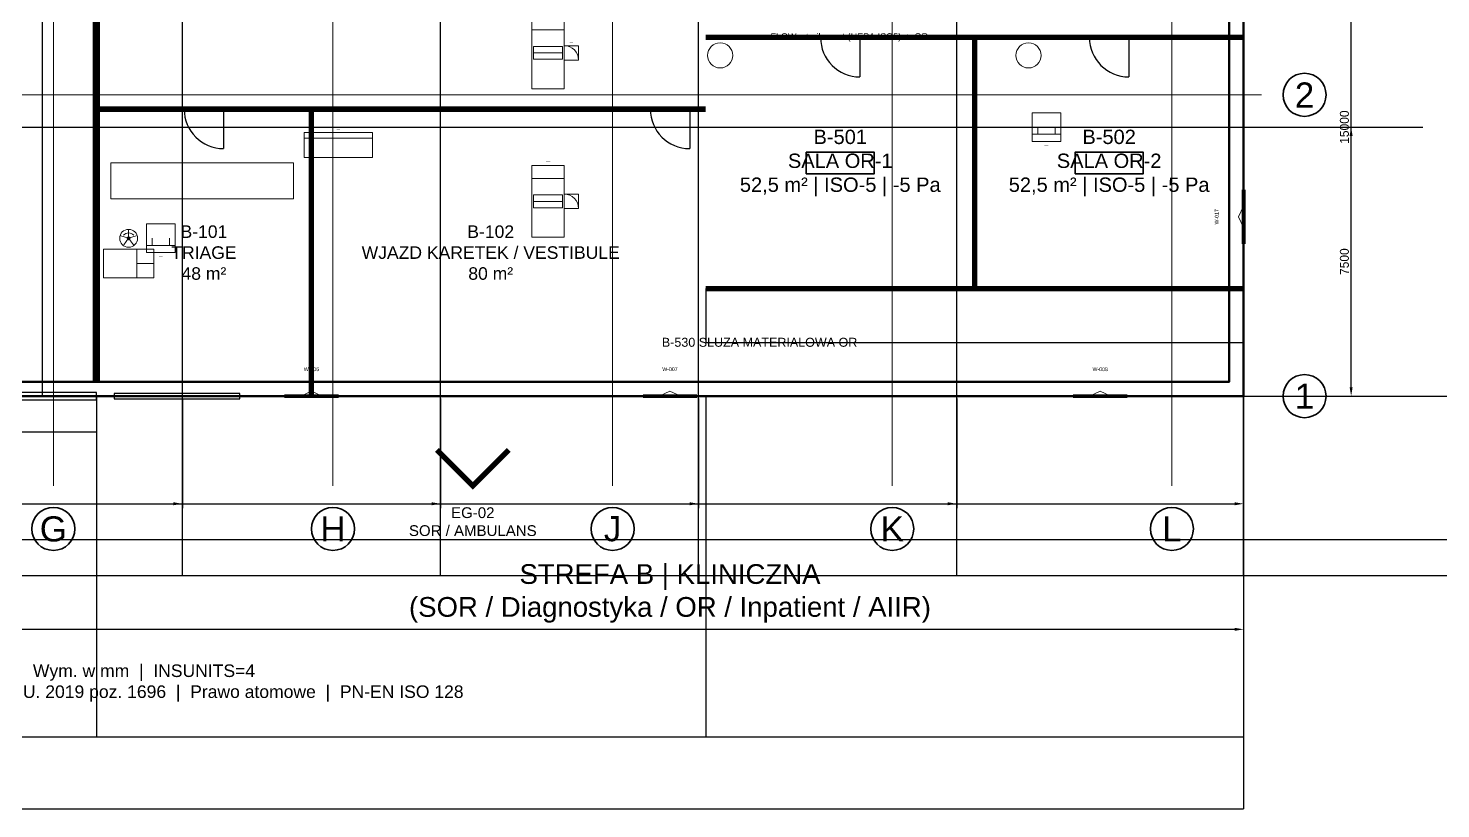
# Model space of a CAD drawing. Header units: millimetres. Extents: x -11504 to 113900, y -43664 to 79100.
# Drawn here: x 46100 to 85500, y -11501 to 10255 of the extents above; entities that cross this region are included whole.
import ezdxf
from ezdxf.enums import TextEntityAlignment as Align

# ---------------------------------------------------------------- set-up
doc = ezdxf.new("R2010")
doc.units = ezdxf.units.MM
for name, color, linetype in [('A-ANNO-BORD', 7, 'Continuous'), ('A-FURN-BED', 7, 'Continuous'), ('A-FURN-CBT', 7, 'Continuous'), ('A-FURN-CHR', 7, 'Continuous'), ('A-FURN-DSK', 7, 'Continuous'), ('A-FURN-TBL', 7, 'Continuous'), ('A-GRID', 7, 'Continuous')]:
    doc.layers.add(name, color=color, linetype=linetype)
doc.layers.add('A-ANNO-DIMS', color=7, linetype='Continuous', lineweight=18, true_color=0xffffff)
for name, color, linetype, lineweight in [('A-ANNO-NOTE', 7, 'Continuous', 25), ('A-ANNO-SYMB-EGRS', 7, 'Continuous', 25), ('A-ANNO-TEXT', 7, 'Continuous', 25), ('A-ANNO-TTLB', 7, 'Continuous', 35), ('A-AREA-IDEN', 7, 'Continuous', 25), ('A-DOOR', 30, 'Continuous', 25), ('A-EQPM-MED', 190, 'Continuous', 35), ('A-FLOR-CASE', 32, 'Continuous', 18), ('A-FLOR-PLMB', 140, 'Continuous', 18), ('A-GLAZ', 4, 'Continuous', 25), ('A-WALL-EXT', 5, 'Continuous', 50), ('A-WALL-FIRE', 11, 'Continuous', 50), ('A-WALL-INT', 2, 'Continuous', 35), ('S-GRID', 8, 'Continuous', 18), ('S-GRID-IDEN', 7, 'Continuous', 35)]:
    doc.layers.add(name, color=color, linetype=linetype, lineweight=lineweight)
doc.styles.add('HTXT-2.5', font='arial.ttf', dxfattribs={"height": 2.5})
doc.styles.add('HTXT-3.5', font='arial.ttf', dxfattribs={"height": 3.5})
doc.styles.add('HTXT-5', font='arial.ttf', dxfattribs={"height": 5})
doc.styles.add('HTXT-7', font='arial.ttf', dxfattribs={"height": 7})
doc.dimstyles.new('ARCH-ISO', dxfattribs={"dimscale": 100, "dimtxt": 2.5, "dimasz": 2.5, "dimexe": 1.25, "dimexo": 0.625, "dimtad": 1, "dimdec": 0, "dimrnd": 1, "dimdsep": 46, "dimtxsty": 'Standard', "dimcen": 0.09, "dimadec": 0, "dimazin": 0, "dimtfac": 1, "dimtdec": 4, "dimtofl": 0, "dimtmove": 0, "dimatfit": 3, "dimfxl": 1, "dimtolj": 1, "dimtzin": 0, "dimarcsym": 0})
doc.dimstyles.new('ISO-25', dxfattribs={"dimtxt": 2.5, "dimasz": 2.5, "dimexe": 1.25, "dimexo": 0.625, "dimtad": 1, "dimtxsty": 'Standard', "dimcen": 2.5, "dimadec": 0, "dimazin": 0, "dimtfac": 1, "dimtmove": 0, "dimatfit": 3, "dimfxl": 1, "dimarcsym": 0})

# ---------------------------------------------------------------- blocks, each defined once
blk = doc.blocks.new('*D4')
at = {"layer": 'A-ANNO-DIMS', "color": 0, "lineweight": -2, "transparency": 16777216}
for p, q in [((45000, -1), (45000, -9501)), ((48000, -1), (48000, -9501)), ((45002, -9500), (47998, -9500))]:
    blk.add_line(p, q, dxfattribs=at)
at = {"layer": 'A-ANNO-DIMS', "color": 0, "transparency": 16777216}
for points in [[(45002, -9500), (45002, -9500), (45000, -9500)], [(47998, -9500), (47998, -9500), (48000, -9500)]]:
    blk.add_solid(points, dxfattribs=at)
at = {"layer": 'Defpoints', "color": 0, "transparency": 16777216}
for p in [(45000, 0), (48000, 0), (48000, -9500)]:
    blk.add_point(p, dxfattribs=at)
at = {"layer": 'A-ANNO-DIMS', "color": 0, "transparency": 16777216, "insert": (46500, -9498), "char_height": 2.5, "attachment_point": 5}
blk.add_mtext('3000', dxfattribs=at)
blk = doc.blocks.new('*D5')
at = {"layer": 'A-ANNO-DIMS', "color": 0, "lineweight": -2, "transparency": 16777216}
for p, q in [((48000, -1), (48000, -9501)), ((65000, -1), (65000, -9501)), ((48002, -9500), (64998, -9500))]:
    blk.add_line(p, q, dxfattribs=at)
at = {"layer": 'A-ANNO-DIMS', "color": 0, "transparency": 16777216}
for points in [[(48002, -9500), (48002, -9500), (48000, -9500)], [(64998, -9500), (64998, -9500), (65000, -9500)]]:
    blk.add_solid(points, dxfattribs=at)
at = {"layer": 'Defpoints', "color": 0, "transparency": 16777216}
for p in [(48000, 0), (65000, 0), (65000, -9500)]:
    blk.add_point(p, dxfattribs=at)
at = {"layer": 'A-ANNO-DIMS', "color": 0, "transparency": 16777216, "insert": (56500, -9498), "char_height": 2.5, "attachment_point": 5}
blk.add_mtext('17000', dxfattribs=at)
blk = doc.blocks.new('*D6')
at = {"layer": 'A-ANNO-DIMS', "color": 0, "lineweight": -2, "transparency": 16777216}
for p, q in [((65000, -1), (65000, -9501)), ((80000, -1), (80000, -9501)), ((65002, -9500), (79998, -9500))]:
    blk.add_line(p, q, dxfattribs=at)
at = {"layer": 'A-ANNO-DIMS', "color": 0, "transparency": 16777216}
for points in [[(65002, -9500), (65002, -9500), (65000, -9500)], [(79998, -9500), (79998, -9500), (80000, -9500)]]:
    blk.add_solid(points, dxfattribs=at)
at = {"layer": 'Defpoints', "color": 0, "transparency": 16777216}
for p in [(65000, 0), (80000, 0), (80000, -9500)]:
    blk.add_point(p, dxfattribs=at)
at = {"layer": 'A-ANNO-DIMS', "color": 0, "transparency": 16777216, "insert": (72500, -9498), "char_height": 2.5, "attachment_point": 5}
blk.add_mtext('15000', dxfattribs=at)
blk = doc.blocks.new('*D7')
at = {"layer": 'A-ANNO-DIMS', "color": 0, "lineweight": -2, "transparency": 16777216}
for p, q in [((0, -1), (0, -11501)), ((80000, -1), (80000, -11501)), ((2, -11500), (79998, -11500))]:
    blk.add_line(p, q, dxfattribs=at)
at = {"layer": 'A-ANNO-DIMS', "color": 0, "transparency": 16777216}
for points in [[(2, -11500), (2, -11500), (0, -11500)], [(79998, -11500), (79998, -11500), (80000, -11500)]]:
    blk.add_solid(points, dxfattribs=at)
at = {"layer": 'Defpoints', "color": 0, "transparency": 16777216}
for p in [(0, 0), (80000, 0), (80000, -11500)]:
    blk.add_point(p, dxfattribs=at)
at = {"layer": 'A-ANNO-DIMS', "color": 0, "transparency": 16777216, "insert": (40000, -11498), "char_height": 2.5, "attachment_point": 5}
blk.add_mtext('80000', dxfattribs=at)
blk = doc.blocks.new('*D17')
at = {"layer": 'A-ANNO-DIMS', "color": 0, "lineweight": -2, "transparency": 16777216}
for p, q in [((80001, 20000), (88501, 20000)), ((88500, 3), (88500, 19998)), ((80001, 0), (88501, 0))]:
    blk.add_line(p, q, dxfattribs=at)
at = {"layer": 'A-ANNO-DIMS', "color": 0, "transparency": 16777216}
for points in [[(88500, 19998), (88500, 19998), (88500, 20000)], [(88500, 3), (88500, 3), (88500, 0)]]:
    blk.add_solid(points, dxfattribs=at)
at = {"layer": 'Defpoints', "color": 0, "transparency": 16777216}
for p in [(80000, 20000), (88500, 20000), (80000, 0)]:
    blk.add_point(p, dxfattribs=at)
at = {"layer": 'A-ANNO-DIMS', "color": 0, "transparency": 16777216, "insert": (88498, 10000), "char_height": 2.5, "attachment_point": 5, "rotation": 90}
blk.add_mtext('20000', dxfattribs=at)
blk = doc.blocks.new('*D20')
at = {"layer": 'A-ANNO-DIMS', "color": 0, "lineweight": -2, "transparency": 16777216}
for p, q in [((47999, 60000), (46499, 60000)), ((46500, 2), (46500, 59998)), ((47999, 0), (46499, 0))]:
    blk.add_line(p, q, dxfattribs=at)
at = {"layer": 'A-ANNO-DIMS', "color": 0, "transparency": 16777216}
for points in [[(46500, 59998), (46500, 59998), (46500, 60000)], [(46500, 2), (46500, 2), (46500, 0)]]:
    blk.add_solid(points, dxfattribs=at)
at = {"layer": 'Defpoints', "color": 0, "transparency": 16777216}
for p in [(46500, 60000), (48000, 60000), (48000, 0)]:
    blk.add_point(p, dxfattribs=at)
at = {"layer": 'A-ANNO-DIMS', "color": 0, "transparency": 16777216, "insert": (46498, 30000), "char_height": 2.5, "attachment_point": 5, "rotation": 90}
blk.add_mtext('FIRE WALL REI 60 = 60000', dxfattribs=at)
blk = doc.blocks.new('*D25')
at = {"layer": 'A-ANNO-DIMS', "color": 0, "lineweight": -2, "transparency": 16777216}
for p, q in [((65000, 2999), (65000, 1499)), ((80000, 2999), (80000, 1499)), ((65002, 1500), (79998, 1500))]:
    blk.add_line(p, q, dxfattribs=at)
at = {"layer": 'A-ANNO-DIMS', "color": 0, "transparency": 16777216}
for points in [[(65002, 1500), (65002, 1500), (65000, 1500)], [(79998, 1500), (79998, 1500), (80000, 1500)]]:
    blk.add_solid(points, dxfattribs=at)
at = {"layer": 'Defpoints', "color": 0, "transparency": 16777216}
for p in [(65000, 3000), (80000, 3000), (80000, 1500)]:
    blk.add_point(p, dxfattribs=at)
at = {"layer": 'A-ANNO-DIMS', "color": 0, "transparency": 16777216, "insert": (72500, 1502), "char_height": 2.5, "attachment_point": 5}
blk.add_mtext('SOR corridor', dxfattribs=at)
blk = doc.blocks.new('*D28')
at = {"layer": 'A-ANNO-DIMS', "color": 0, "lineweight": -2, "transparency": 16777216}
for p, q in [((47999, 61000), (44499, 61000)), ((44500, -998), (44500, 60998)), ((47999, -1000), (44499, -1000))]:
    blk.add_line(p, q, dxfattribs=at)
at = {"layer": 'A-ANNO-DIMS', "color": 0, "transparency": 16777216}
for points in [[(44500, 60998), (44500, 60998), (44500, 61000)], [(44500, -998), (44500, -998), (44500, -1000)]]:
    blk.add_solid(points, dxfattribs=at)
at = {"layer": 'Defpoints', "color": 0, "transparency": 16777216}
for p in [(44500, 61000), (48000, 61000), (48000, -1000)]:
    blk.add_point(p, dxfattribs=at)
at = {"layer": 'A-ANNO-DIMS', "color": 0, "transparency": 16777216, "insert": (44498, 30000), "char_height": 2.5, "attachment_point": 5, "rotation": 90}
blk.add_mtext('62000', dxfattribs=at)
blk = doc.blocks.new('*D43')
at = {"layer": 'A-ANNO-DIMS', "color": 0, "lineweight": -2, "transparency": 16777216}
for p, q in [((0, -62), (0, -3125)), ((50400, -62), (50400, -3125)), ((250, -3000), (50150, -3000))]:
    blk.add_line(p, q, dxfattribs=at)
at = {"layer": 'A-ANNO-DIMS', "color": 0, "transparency": 16777216}
for points in [[(250, -2958), (250, -3042), (0, -3000)], [(50150, -2958), (50150, -3042), (50400, -3000)]]:
    blk.add_solid(points, dxfattribs=at)
at = {"layer": 'Defpoints', "color": 0, "transparency": 16777216}
for p in [(0, 0), (50400, 0), (50400, -3000)]:
    blk.add_point(p, dxfattribs=at)
at = {"layer": 'A-ANNO-DIMS', "color": 0, "transparency": 16777216, "insert": (25200, -2812), "char_height": 250, "attachment_point": 5}
blk.add_mtext('\\A1;50400', dxfattribs=at)
blk = doc.blocks.new('*D44')
at = {"layer": 'A-ANNO-DIMS', "color": 0, "lineweight": -2, "transparency": 16777216}
for p, q in [((0, -62), (0, -3125)), ((57600, -62), (57600, -3125)), ((250, -3000), (57350, -3000))]:
    blk.add_line(p, q, dxfattribs=at)
at = {"layer": 'A-ANNO-DIMS', "color": 0, "transparency": 16777216}
for points in [[(250, -2958), (250, -3042), (0, -3000)], [(57350, -2958), (57350, -3042), (57600, -3000)]]:
    blk.add_solid(points, dxfattribs=at)
at = {"layer": 'Defpoints', "color": 0, "transparency": 16777216}
for p in [(0, 0), (57600, 0), (57600, -3000)]:
    blk.add_point(p, dxfattribs=at)
at = {"layer": 'A-ANNO-DIMS', "color": 0, "transparency": 16777216, "insert": (28800, -2812), "char_height": 250, "attachment_point": 5}
blk.add_mtext('\\A1;57600', dxfattribs=at)
blk = doc.blocks.new('*D45')
at = {"layer": 'A-ANNO-DIMS', "color": 0, "lineweight": -2, "transparency": 16777216}
for p, q in [((0, -62), (0, -3125)), ((64800, -62), (64800, -3125)), ((250, -3000), (64550, -3000))]:
    blk.add_line(p, q, dxfattribs=at)
at = {"layer": 'A-ANNO-DIMS', "color": 0, "transparency": 16777216}
for points in [[(250, -2958), (250, -3042), (0, -3000)], [(64550, -2958), (64550, -3042), (64800, -3000)]]:
    blk.add_solid(points, dxfattribs=at)
at = {"layer": 'Defpoints', "color": 0, "transparency": 16777216}
for p in [(0, 0), (64800, 0), (64800, -3000)]:
    blk.add_point(p, dxfattribs=at)
at = {"layer": 'A-ANNO-DIMS', "color": 0, "transparency": 16777216, "insert": (32400, -2812), "char_height": 250, "attachment_point": 5}
blk.add_mtext('\\A1;64800', dxfattribs=at)
blk = doc.blocks.new('*D46')
at = {"layer": 'A-ANNO-DIMS', "color": 0, "lineweight": -2, "transparency": 16777216}
for p, q in [((0, -62), (0, -3125)), ((72000, -62), (72000, -3125)), ((250, -3000), (71750, -3000))]:
    blk.add_line(p, q, dxfattribs=at)
at = {"layer": 'A-ANNO-DIMS', "color": 0, "transparency": 16777216}
for points in [[(250, -2958), (250, -3042), (0, -3000)], [(71750, -2958), (71750, -3042), (72000, -3000)]]:
    blk.add_solid(points, dxfattribs=at)
at = {"layer": 'Defpoints', "color": 0, "transparency": 16777216}
for p in [(0, 0), (72000, 0), (72000, -3000)]:
    blk.add_point(p, dxfattribs=at)
at = {"layer": 'A-ANNO-DIMS', "color": 0, "transparency": 16777216, "insert": (36000, -2812), "char_height": 250, "attachment_point": 5}
blk.add_mtext('\\A1;72000', dxfattribs=at)
blk = doc.blocks.new('*D47')
at = {"layer": 'A-ANNO-DIMS', "color": 0, "lineweight": -2, "transparency": 16777216}
for p, q in [((0, -62), (0, -3125)), ((80000, -62), (80000, -3125)), ((250, -3000), (79750, -3000))]:
    blk.add_line(p, q, dxfattribs=at)
at = {"layer": 'A-ANNO-DIMS', "color": 0, "transparency": 16777216}
for points in [[(250, -2958), (250, -3042), (0, -3000)], [(79750, -2958), (79750, -3042), (80000, -3000)]]:
    blk.add_solid(points, dxfattribs=at)
at = {"layer": 'Defpoints', "color": 0, "transparency": 16777216}
for p in [(0, 0), (80000, 0), (80000, -3000)]:
    blk.add_point(p, dxfattribs=at)
at = {"layer": 'A-ANNO-DIMS', "color": 0, "transparency": 16777216, "insert": (40000, -2812), "char_height": 250, "attachment_point": 5}
blk.add_mtext('\\A1;80000', dxfattribs=at)
blk = doc.blocks.new('*D67')
at = {"layer": 'A-ANNO-DIMS', "color": 0, "lineweight": -2, "transparency": 16777216}
for p, q in [((80063, 7500), (83125, 7500)), ((83000, 250), (83000, 7250)), ((80063, 0), (83125, 0))]:
    blk.add_line(p, q, dxfattribs=at)
at = {"layer": 'A-ANNO-DIMS', "color": 0, "transparency": 16777216}
for points in [[(82958, 7250), (83042, 7250), (83000, 7500)], [(82958, 250), (83042, 250), (83000, 0)]]:
    blk.add_solid(points, dxfattribs=at)
at = {"layer": 'Defpoints', "color": 0, "transparency": 16777216}
for p in [(80000, 7500), (83000, 7500), (80000, 0)]:
    blk.add_point(p, dxfattribs=at)
at = {"layer": 'A-ANNO-DIMS', "color": 0, "transparency": 16777216, "insert": (82813, 3750), "char_height": 250, "attachment_point": 5, "rotation": 90}
blk.add_mtext('\\A1;7500', dxfattribs=at)
blk = doc.blocks.new('*D68')
at = {"layer": 'A-ANNO-DIMS', "color": 0, "lineweight": -2, "transparency": 16777216}
for p, q in [((80063, 15000), (83125, 15000)), ((83000, 250), (83000, 14750)), ((80063, 0), (83125, 0))]:
    blk.add_line(p, q, dxfattribs=at)
at = {"layer": 'A-ANNO-DIMS', "color": 0, "transparency": 16777216}
for points in [[(82958, 14750), (83042, 14750), (83000, 15000)], [(82958, 250), (83042, 250), (83000, 0)]]:
    blk.add_solid(points, dxfattribs=at)
at = {"layer": 'Defpoints', "color": 0, "transparency": 16777216}
for p in [(80000, 15000), (83000, 15000), (80000, 0)]:
    blk.add_point(p, dxfattribs=at)
at = {"layer": 'A-ANNO-DIMS', "color": 0, "transparency": 16777216, "insert": (82813, 7500), "char_height": 250, "attachment_point": 5, "rotation": 90}
blk.add_mtext('\\A1;15000', dxfattribs=at)
blk = doc.blocks.new('*D69')
at = {"layer": 'A-ANNO-DIMS', "color": 0, "lineweight": -2, "transparency": 16777216}
for p, q in [((80063, 22500), (83125, 22500)), ((83000, 250), (83000, 22250)), ((80063, 0), (83125, 0))]:
    blk.add_line(p, q, dxfattribs=at)
at = {"layer": 'A-ANNO-DIMS', "color": 0, "transparency": 16777216}
for points in [[(82958, 22250), (83042, 22250), (83000, 22500)], [(82958, 250), (83042, 250), (83000, 0)]]:
    blk.add_solid(points, dxfattribs=at)
at = {"layer": 'Defpoints', "color": 0, "transparency": 16777216}
for p in [(80000, 22500), (83000, 22500), (80000, 0)]:
    blk.add_point(p, dxfattribs=at)
at = {"layer": 'A-ANNO-DIMS', "color": 0, "transparency": 16777216, "insert": (82813, 11250), "char_height": 250, "attachment_point": 5, "rotation": 90}
blk.add_mtext('\\A1;22500', dxfattribs=at)
blk = doc.blocks.new('*D70')
at = {"layer": 'A-ANNO-DIMS', "color": 0, "lineweight": -2, "transparency": 16777216}
for p, q in [((80063, 30000), (83125, 30000)), ((83000, 250), (83000, 29750)), ((80063, 0), (83125, 0))]:
    blk.add_line(p, q, dxfattribs=at)
at = {"layer": 'A-ANNO-DIMS', "color": 0, "transparency": 16777216}
for points in [[(82958, 29750), (83042, 29750), (83000, 30000)], [(82958, 250), (83042, 250), (83000, 0)]]:
    blk.add_solid(points, dxfattribs=at)
at = {"layer": 'Defpoints', "color": 0, "transparency": 16777216}
for p in [(80000, 30000), (83000, 30000), (80000, 0)]:
    blk.add_point(p, dxfattribs=at)
at = {"layer": 'A-ANNO-DIMS', "color": 0, "transparency": 16777216, "insert": (82813, 15000), "char_height": 250, "attachment_point": 5, "rotation": 90}
blk.add_mtext('\\A1;30000', dxfattribs=at)
blk = doc.blocks.new('*D71')
at = {"layer": 'A-ANNO-DIMS', "color": 0, "lineweight": -2, "transparency": 16777216}
for p, q in [((80063, 37500), (83125, 37500)), ((83000, 250), (83000, 37250)), ((80063, 0), (83125, 0))]:
    blk.add_line(p, q, dxfattribs=at)
at = {"layer": 'A-ANNO-DIMS', "color": 0, "transparency": 16777216}
for points in [[(82958, 37250), (83042, 37250), (83000, 37500)], [(82958, 250), (83042, 250), (83000, 0)]]:
    blk.add_solid(points, dxfattribs=at)
at = {"layer": 'Defpoints', "color": 0, "transparency": 16777216}
for p in [(80000, 37500), (83000, 37500), (80000, 0)]:
    blk.add_point(p, dxfattribs=at)
at = {"layer": 'A-ANNO-DIMS', "color": 0, "transparency": 16777216, "insert": (82813, 18750), "char_height": 250, "attachment_point": 5, "rotation": 90}
blk.add_mtext('\\A1;37500', dxfattribs=at)
blk = doc.blocks.new('*D72')
at = {"layer": 'A-ANNO-DIMS', "color": 0, "lineweight": -2, "transparency": 16777216}
for p, q in [((80063, 45000), (83125, 45000)), ((83000, 250), (83000, 44750)), ((80063, 0), (83125, 0))]:
    blk.add_line(p, q, dxfattribs=at)
at = {"layer": 'A-ANNO-DIMS', "color": 0, "transparency": 16777216}
for points in [[(82958, 44750), (83042, 44750), (83000, 45000)], [(82958, 250), (83042, 250), (83000, 0)]]:
    blk.add_solid(points, dxfattribs=at)
at = {"layer": 'Defpoints', "color": 0, "transparency": 16777216}
for p in [(80000, 45000), (83000, 45000), (80000, 0)]:
    blk.add_point(p, dxfattribs=at)
at = {"layer": 'A-ANNO-DIMS', "color": 0, "transparency": 16777216, "insert": (82813, 22500), "char_height": 250, "attachment_point": 5, "rotation": 90}
blk.add_mtext('\\A1;45000', dxfattribs=at)
blk = doc.blocks.new('*D73')
at = {"layer": 'A-ANNO-DIMS', "color": 0, "lineweight": -2, "transparency": 16777216}
for p, q in [((80063, 52500), (83125, 52500)), ((83000, 250), (83000, 52250)), ((80063, 0), (83125, 0))]:
    blk.add_line(p, q, dxfattribs=at)
at = {"layer": 'A-ANNO-DIMS', "color": 0, "transparency": 16777216}
for points in [[(82958, 52250), (83042, 52250), (83000, 52500)], [(82958, 250), (83042, 250), (83000, 0)]]:
    blk.add_solid(points, dxfattribs=at)
at = {"layer": 'Defpoints', "color": 0, "transparency": 16777216}
for p in [(80000, 52500), (83000, 52500), (80000, 0)]:
    blk.add_point(p, dxfattribs=at)
at = {"layer": 'A-ANNO-DIMS', "color": 0, "transparency": 16777216, "insert": (82813, 26250), "char_height": 250, "attachment_point": 5, "rotation": 90}
blk.add_mtext('\\A1;52500', dxfattribs=at)
blk = doc.blocks.new('*D74')
at = {"layer": 'A-ANNO-DIMS', "color": 0, "lineweight": -2, "transparency": 16777216}
for p, q in [((80063, 60000), (83125, 60000)), ((83000, 250), (83000, 59750)), ((80063, 0), (83125, 0))]:
    blk.add_line(p, q, dxfattribs=at)
at = {"layer": 'A-ANNO-DIMS', "color": 0, "transparency": 16777216}
for points in [[(82958, 59750), (83042, 59750), (83000, 60000)], [(82958, 250), (83042, 250), (83000, 0)]]:
    blk.add_solid(points, dxfattribs=at)
at = {"layer": 'Defpoints', "color": 0, "transparency": 16777216}
for p in [(80000, 60000), (83000, 60000), (80000, 0)]:
    blk.add_point(p, dxfattribs=at)
at = {"layer": 'A-ANNO-DIMS', "color": 0, "transparency": 16777216, "insert": (82813, 30000), "char_height": 250, "attachment_point": 5, "rotation": 90}
blk.add_mtext('\\A1;60000', dxfattribs=at)
blk = doc.blocks.new('*D75')
at = {"layer": 'A-ANNO-DIMS', "color": 0, "lineweight": -2, "transparency": 16777216}
for p, q in [((0, -62), (0, -6625)), ((80000, -62), (80000, -6625)), ((250, -6500), (79750, -6500))]:
    blk.add_line(p, q, dxfattribs=at)
at = {"layer": 'A-ANNO-DIMS', "color": 0, "transparency": 16777216}
for points in [[(250, -6458), (250, -6542), (0, -6500)], [(79750, -6458), (79750, -6542), (80000, -6500)]]:
    blk.add_solid(points, dxfattribs=at)
at = {"layer": 'Defpoints', "color": 0, "transparency": 16777216}
for p in [(0, 0), (80000, 0), (80000, -6500)]:
    blk.add_point(p, dxfattribs=at)
at = {"layer": 'A-ANNO-DIMS', "color": 0, "transparency": 16777216, "insert": (40000, -6312), "char_height": 250, "attachment_point": 5}
blk.add_mtext('\\A1;80000', dxfattribs=at)
blk = doc.blocks.new('WIN-CASE-1500-1500')
at = {"layer": 'A-ANNO-DIMS'}
for p, q in [((-750, 40), (750, 40)), ((-750, -20), (-750, 20)), ((-750, 0), (750, 0)), ((-300, 0), (0, 140)), ((300, 0), (0, 140)), ((750, -20), (750, 20)), ((-750, -40), (750, -40))]:
    blk.add_line(p, q, dxfattribs=at)
blk.add_attdef('NUMBER', text='', height=105, dxfattribs=at).set_placement((0, 750), align=Align.MIDDLE_CENTER)
at = {"layer": 'A-ANNO-DIMS', "flags": 1}
for tag in ['ACOUSTIC_DB', 'ROOM_FROM', 'FIRE_CLASS', 'HEIGHT_MM', 'SWING_DIR', 'WIDTH_MM', 'ROOM_TO', 'LEAF_DIR', 'SILL_MM', 'TYPE', 'LEAD', 'REI', 'RC']:
    blk.add_attdef(tag, text='', height=105, dxfattribs=at).set_placement((0, 0), align=Align.MIDDLE_CENTER)
blk = doc.blocks.new('FURN-DESK-OFF-1400-800')
at = {"layer": 'A-ANNO-DIMS'}
for p, q in [((233, -400), (233, 400)), ((233, 0), (700, 0))]:
    blk.add_line(p, q, dxfattribs=at)
blk.add_lwpolyline([(-700, -400), (700, -400), (700, 400), (-700, 400)], close=True, dxfattribs=at)
blk.add_attdef('INV_ID', text='', height=76.8, dxfattribs=at).set_placement((0, 515), align=Align.MIDDLE_CENTER)
at = {"layer": 'A-ANNO-DIMS', "flags": 1}
for tag in ['ROOM', 'NOTE', 'TYPE']:
    blk.add_attdef(tag, text='', height=76.8, dxfattribs=at).set_placement((0, 0), align=Align.MIDDLE_CENTER)
blk = doc.blocks.new('FURN-CHAIR-OFF')
at = {"layer": 'A-ANNO-DIMS'}
for q in [(-214, 70), (-132, -182), (0, 225), (214, 70), (132, -182)]:
    blk.add_line((0, 0), q, dxfattribs=at)
for radius in [250, 40]:
    blk.add_circle((0, 0), radius, dxfattribs=at)
blk.add_arc((0, -50), 200, 45, 135, dxfattribs=at)
blk.add_attdef('INV_ID', text='', height=64, dxfattribs=at).set_placement((0, 371), align=Align.MIDDLE_CENTER)
at = {"layer": 'A-ANNO-DIMS', "flags": 1}
for tag in ['ROOM', 'NOTE', 'TYPE']:
    blk.add_attdef(tag, text='', height=64, dxfattribs=at).set_placement((0, 0), align=Align.MIDDLE_CENTER)
blk = doc.blocks.new('FURN-CHAIR-ARM')
at = {"layer": 'A-ANNO-DIMS'}
for p, q in [((-400, 200), (400, 200)), ((-240, 200), (-240, 0)), ((240, 200), (240, 0))]:
    blk.add_line(p, q, dxfattribs=at)
blk.add_lwpolyline([(-400, -400), (400, -400), (400, 400), (-400, 400)], close=True, dxfattribs=at)
blk.add_attdef('INV_ID', text='', height=76.8, dxfattribs=at).set_placement((0, 515.2), align=Align.MIDDLE_CENTER)
at = {"layer": 'A-ANNO-DIMS', "flags": 1}
for tag in ['ROOM', 'NOTE', 'TYPE']:
    blk.add_attdef(tag, text='', height=76.8, dxfattribs=at).set_placement((0, 0), align=Align.MIDDLE_CENTER)
blk = doc.blocks.new('FURN-TBL-EXAM-1900-700')
at = {"layer": 'A-ANNO-DIMS'}
for p, q in [((-950, 196), (950, 196)), ((-800, 350), (800, 350))]:
    blk.add_line(p, q, dxfattribs=at)
blk.add_lwpolyline([(-950, -350), (950, -350), (950, 350), (-950, 350)], close=True, dxfattribs=at)
blk.add_attdef('INV_ID', text='', height=67.2, dxfattribs=at).set_placement((0, 450.8), align=Align.MIDDLE_CENTER)
at = {"layer": 'A-ANNO-DIMS', "flags": 1}
for tag in ['ROOM', 'NOTE', 'TYPE']:
    blk.add_attdef(tag, text='', height=67.2, dxfattribs=at).set_placement((0, 0), align=Align.MIDDLE_CENTER)
blk = doc.blocks.new('FURN-BED-STD')
at = {"layer": 'A-ANNO-DIMS'}
for p, q in [((-450, 640), (450, 640)), ((-400, 0), (400, 0))]:
    blk.add_line(p, q, dxfattribs=at)
for points in [[(-450, -1000), (450, -1000), (450, 1000), (-450, 1000)], [(-405, -180), (405, -180), (405, 180), (-405, 180)]]:
    blk.add_lwpolyline(points, close=True, dxfattribs=at)
blk.add_attdef('INV_ID', text='', height=86.4, dxfattribs=at).set_placement((0, 1129.6), align=Align.MIDDLE_CENTER)
at = {"layer": 'A-ANNO-DIMS', "flags": 1}
for tag in ['ROOM', 'NOTE', 'TYPE']:
    blk.add_attdef(tag, text='', height=86.4, dxfattribs=at).set_placement((0, 0), align=Align.MIDDLE_CENTER)
blk = doc.blocks.new('FURN-CBT-STR-400-400')
at = {"layer": 'A-ANNO-DIMS'}
blk.add_line((-200, -200), (200, -200), dxfattribs=at)
blk.add_lwpolyline([(-200, -200), (200, -200), (200, 200), (-200, 200)], close=True, dxfattribs=at)
blk.add_arc((-200, -200), 400, 0, 90, dxfattribs=at)
blk.add_attdef('INV_ID', text='', height=64, dxfattribs=at).set_placement((0, 296), align=Align.MIDDLE_CENTER)
at = {"layer": 'A-ANNO-DIMS', "flags": 1}
for tag in ['ROOM', 'NOTE', 'TYPE']:
    blk.add_attdef(tag, text='', height=64, dxfattribs=at).set_placement((0, 0), align=Align.MIDDLE_CENTER)

msp = doc.modelspace()

# ---------------------------------------------------------------- linework, layer by layer
at = {"layer": 'A-ANNO-BORD'}
for points in [[(-5000, -5000), (113900, -5000), (113900, 79100), (-5000, 79100)], [(-2500, -4000), (112900, -4000), (112900, 78100), (-2500, 78100)]]:
    msp.add_lwpolyline(points, close=True, dxfattribs=at)
at = {"layer": 'A-ANNO-SYMB-EGRS'}
msp.add_lwpolyline([(57500, -1500, 150, 150, 0), (58500, -2500, 150, 150, 0), (59500, -1500, 150, 150, 0)], format="xyseb", dxfattribs=at)
at = {"layer": 'A-DOOR'}
for p, q in [((69300, 10000), (69300, 8900)), ((76800, 10000), (76800, 8900)), ((51550, 8000), (51550, 6900)), ((64550, 8000), (64550, 6900))]:
    msp.add_line(p, q, dxfattribs=at)
for centre in [(69300, 10000), (76800, 10000), (51550, 8000), (64550, 8000)]:
    msp.add_arc(centre, 1100, 180, 270, dxfattribs=at)
at = {"layer": 'A-EQPM-MED'}
for points in [[(67800, 6200), (69700, 6200), (69700, 6800), (67800, 6800)], [(75300, 6200), (77200, 6200), (77200, 6800), (75300, 6800)]]:
    msp.add_lwpolyline(points, close=True, dxfattribs=at)
at = {"layer": 'A-FLOR-CASE'}
msp.add_lwpolyline([(48400, 5500), (53500, 5500), (53500, 6500), (48400, 6500)], close=True, dxfattribs=at)
at = {"layer": 'A-FLOR-PLMB'}
for centre in [(65400, 9500), (74000, 9500)]:
    msp.add_circle(centre, 350, dxfattribs=at)
at = {"layer": 'A-GLAZ'}
for points in [[(45000, -100), (48000, -100), (48000, 100), (45000, 100)], [(48500, -75), (52000, -75), (52000, 75), (48500, 75)]]:
    msp.add_lwpolyline(points, close=True, dxfattribs=at)
at = {"layer": 'A-GRID'}
for p, q in [((50400, -5000), (50400, 65000)), ((57600, -5000), (57600, 65000)), ((64800, -5000), (64800, 65000)), ((72000, -5000), (72000, 65000)), ((80000, -5000), (80000, 65000)), ((-5000, 7500), (85000, 7500)), ((-5000, 0), (85000, 0))]:
    msp.add_line(p, q, dxfattribs=at)
at = {"layer": 'A-WALL-EXT'}
for points in [[(0, 0), (35000, 0), (35000, 3000), (45000, 3000), (45000, 0), (80000, 0), (80000, 60000), (0, 60000)], [(400, 400), (34600, 400), (34600, 3400), (45400, 3400), (45400, 400), (79600, 400), (79600, 59600), (400, 59600)]]:
    msp.add_lwpolyline(points, close=True, dxfattribs=at)
at = {"layer": 'A-WALL-FIRE'}
msp.add_lwpolyline([(48000, 400, 200, 200, 0), (48000, 20600, 200, 200, 0)], format="xyseb", dxfattribs=at)
at = {"layer": 'A-WALL-INT'}
for points in [[(65000, 10000, 150, 150, 0), (80000, 10000, 150, 150, 0)], [(72500, 3000, 150, 150, 0), (72500, 10000, 150, 150, 0)], [(48000, 8000, 150, 150, 0), (65000, 8000, 150, 150, 0)], [(54000, 0, 150, 150, 0), (54000, 8000, 150, 150, 0)], [(65000, 3000, 150, 150, 0), (80000, 3000, 150, 150, 0)]]:
    msp.add_lwpolyline(points, format="xyseb", dxfattribs=at)
at = {"layer": 'S-GRID'}
for p, q in [((46800, -2500), (46800, 61300)), ((54600, -2500), (54600, 61300)), ((62400, -2500), (62400, 61300)), ((70200, -2500), (70200, 61300)), ((78000, -2500), (78000, 61300)), ((-2500, 8400), (80500, 8400)), ((-2500, 0), (80500, 0))]:
    msp.add_line(p, q, dxfattribs=at)
at = {"layer": 'S-GRID-IDEN'}
for centre in [(81700, 8400), (81700, 0), (46800, -3700), (54600, -3700), (62400, -3700), (70200, -3700), (78000, -3700)]:
    msp.add_circle(centre, 600, dxfattribs=at)

# ---------------------------------------------------------------- block references
at = {"layer": 'A-FURN-BED'}
for p in [(60600, 9570), (60600, 5430)]:
    msp.add_blockref('FURN-BED-STD', p, dxfattribs=at).add_auto_attribs({'INV_ID': '—'})
at = {"layer": 'A-FURN-CBT'}
for p in [(61250, 9570), (61250, 5430)]:
    msp.add_blockref('FURN-CBT-STR-400-400', p, dxfattribs=at).add_auto_attribs({'INV_ID': '—'})
at = {"layer": 'A-FURN-CHR', "rotation": 180}
for p in [(74500, 7500), (49800, 4400)]:
    msp.add_blockref('FURN-CHAIR-ARM', p, dxfattribs=at).add_auto_attribs({'INV_ID': '—'})
at = {"layer": 'A-FURN-CHR'}
msp.add_blockref('FURN-CHAIR-OFF', (48900, 4400), dxfattribs=at).add_auto_attribs({'INV_ID': '—'})
at = {"layer": 'A-FURN-DSK'}
msp.add_blockref('FURN-DESK-OFF-1400-800', (48900, 3700), dxfattribs=at).add_auto_attribs({'INV_ID': '—'})
at = {"layer": 'A-FURN-TBL'}
msp.add_blockref('FURN-TBL-EXAM-1900-700', (54750, 7000), dxfattribs=at).add_auto_attribs({'INV_ID': '—'})
at = {"layer": 'A-GLAZ', "rotation": 90}
msp.add_blockref('WIN-CASE-1500-1500', (80000, 5000), dxfattribs=at).add_auto_attribs({'NUMBER': 'W-017'})
at = {"layer": 'A-GLAZ'}
for p, values in [((54000, 0), {'NUMBER': 'W-006'}), ((64000, 0), {'NUMBER': 'W-007'}), ((76000, 0), {'NUMBER': 'W-008'})]:
    msp.add_blockref('WIN-CASE-1500-1500', p, dxfattribs=at).add_auto_attribs(values)

# ---------------------------------------------------------------- texts
at = {"layer": 'A-ANNO-NOTE', "insert": (69000, 10000), "char_height": 180, "attachment_point": 5, "style": 'HTXT-2.5'}
msp.add_mtext('FLOW: sterile east (HEPA ISO5) -> OR', dxfattribs=at)
at = {"layer": 'A-ANNO-SYMB-EGRS', "insert": (58500, -3500), "char_height": 300, "attachment_point": 5, "style": 'HTXT-3.5'}
msp.add_mtext('EG-02\\PSOR / AMBULANS', dxfattribs=at)
at = {"layer": 'A-ANNO-TEXT', "attachment_point": 5}
for s, insert, char_height, style in [('B-530 SLUZA MATERIALOWA OR', (66500, 1500), 250, 'HTXT-2.5'), ('STREFA B | KLINICZNA\\P(SOR / Diagnostyka / OR / Inpatient / AIIR)', (64000, -5500), 550, 'HTXT-7')]:
    msp.add_mtext(s, dxfattribs=dict(at, insert=insert, char_height=char_height, style=style))
at = {"layer": 'A-ANNO-TTLB', "insert": (40000, -8000), "char_height": 350, "attachment_point": 5, "style": 'HTXT-3.5'}
msp.add_mtext('HOSPITAL 2026  |  PROJEKT WYKONAWCZY  |  Rzut parteru  |  Skala 1:100 (A0)  |  Wym. w mm  |  INSUNITS=4\\PZgodnosc: WT Dz.U. 2022 poz. 1225 (WT 2024)  |  Rozp. MZ Dz.U. 2019 poz. 595  |  Ustawa o dostepnosci Dz.U. 2019 poz. 1696  |  Prawo atomowe  |  PN-EN ISO 128', dxfattribs=at)
at = {"layer": 'A-AREA-IDEN', "attachment_point": 5}
for s, insert, char_height, style in [('B-501\\PSALA OR-1\\P52,5 m² | ISO-5 | -5 Pa', (68750, 6500), 400, 'HTXT-5'), ('B-502\\PSALA OR-2\\P52,5 m² | ISO-5 | -5 Pa', (76250, 6500), 400, 'HTXT-5'), ('B-101\\PTRIAGE\\P48 m²', (51000, 4000), 350, 'HTXT-3.5'), ('B-102\\PWJAZD KARETEK / VESTIBULE\\P80 m²', (59000, 4000), 350, 'HTXT-3.5')]:
    msp.add_mtext(s, dxfattribs=dict(at, insert=insert, char_height=char_height, style=style))
at = {"layer": 'S-GRID-IDEN', "style": 'HTXT-7'}
for s, p in [('2', (81700, 8400)), ('1', (81700, 0)), ('G', (46800, -3700)), ('H', (54600, -3700)), ('J', (62400, -3700)), ('K', (70200, -3700)), ('L', (78000, -3700))]:
    msp.add_text(s, height=700, dxfattribs=at).set_placement(p, align=Align.MIDDLE)

# ---------------------------------------------------------------- dimensions: what is measured, and where the dimension line sits
at = {"layer": 'A-ANNO-DIMS'}
for p1, p2, distance, picture, middle in [((48000, -1000), (48000, 61000), 3500, '*D28', (44498.125, 30000)), ((0, 0), (80000, 0), -11500, '*D7', (40000, -11498.125))]:
    dim = msp.add_aligned_dim(p1=p1, p2=p2, distance=distance, dimstyle='ISO-25', dxfattribs=at)
    dim.commit()
    dim.dimension.update_dxf_attribs({"geometry": picture, "text_midpoint": middle})
dim = msp.add_linear_dim(base=(46500, 60000), p1=(48000, 0), p2=(48000, 60000), angle=90, text='FIRE WALL REI 60 = 60000', dimstyle='ISO-25', dxfattribs=at)
dim.commit()
dim.dimension.update_dxf_attribs({"geometry": '*D20', "text_midpoint": (46498.125, 30000)})
for base, p2, dimstyle, picture, middle in [((83000, 60000), (80000, 60000), 'ARCH-ISO', '*D74', (82812.5, 30000)), ((83000, 52500), (80000, 52500), 'ARCH-ISO', '*D73', (82812.5, 26250)), ((83000, 45000), (80000, 45000), 'ARCH-ISO', '*D72', (82812.5, 22500)), ((83000, 37500), (80000, 37500), 'ARCH-ISO', '*D71', (82812.5, 18750)), ((83000, 30000), (80000, 30000), 'ARCH-ISO', '*D70', (82812.5, 15000)), ((83000, 22500), (80000, 22500), 'ARCH-ISO', '*D69', (82812.5, 11250)), ((88500, 20000), (80000, 20000), 'ISO-25', '*D17', (88498.125, 10000)), ((83000, 15000), (80000, 15000), 'ARCH-ISO', '*D68', (82812.5, 7500)), ((83000, 7500), (80000, 7500), 'ARCH-ISO', '*D67', (82812.5, 3750))]:
    dim = msp.add_linear_dim(base=base, p1=(80000, 0), p2=p2, angle=90, dimstyle=dimstyle, dxfattribs=at)
    dim.commit()
    dim.dimension.update_dxf_attribs({"geometry": picture, "text_midpoint": middle})
dim = msp.add_linear_dim(base=(80000, 1500), p1=(65000, 3000), p2=(80000, 3000), text='SOR corridor', dimstyle='ISO-25', dxfattribs=at)
dim.commit()
dim.dimension.update_dxf_attribs({"geometry": '*D25', "text_midpoint": (72500, 1501.875)})
for base, p1, p2, dimstyle, picture, middle in [((50400, -3000), (0, 0), (50400, 0), 'ARCH-ISO', '*D43', (25200, -2812.5)), ((57600, -3000), (0, 0), (57600, 0), 'ARCH-ISO', '*D44', (28800, -2812.5)), ((64800, -3000), (0, 0), (64800, 0), 'ARCH-ISO', '*D45', (32400, -2812.5)), ((72000, -3000), (0, 0), (72000, 0), 'ARCH-ISO', '*D46', (36000, -2812.5)), ((80000, -3000), (0, 0), (80000, 0), 'ARCH-ISO', '*D47', (40000, -2812.5)), ((80000, -6500), (0, 0), (80000, 0), 'ARCH-ISO', '*D75', (40000, -6312.5)), ((48000, -9500), (45000, 0), (48000, 0), 'ISO-25', '*D4', (46500, -9498.125)), ((65000, -9500), (48000, 0), (65000, 0), 'ISO-25', '*D5', (56500, -9498.125)), ((80000, -9500), (65000, 0), (80000, 0), 'ISO-25', '*D6', (72500, -9498.125))]:
    dim = msp.add_linear_dim(base=base, p1=p1, p2=p2, dimstyle=dimstyle, dxfattribs=at)
    dim.commit()
    dim.dimension.update_dxf_attribs({"geometry": picture, "text_midpoint": middle})

doc.saveas('drawing.dxf')
